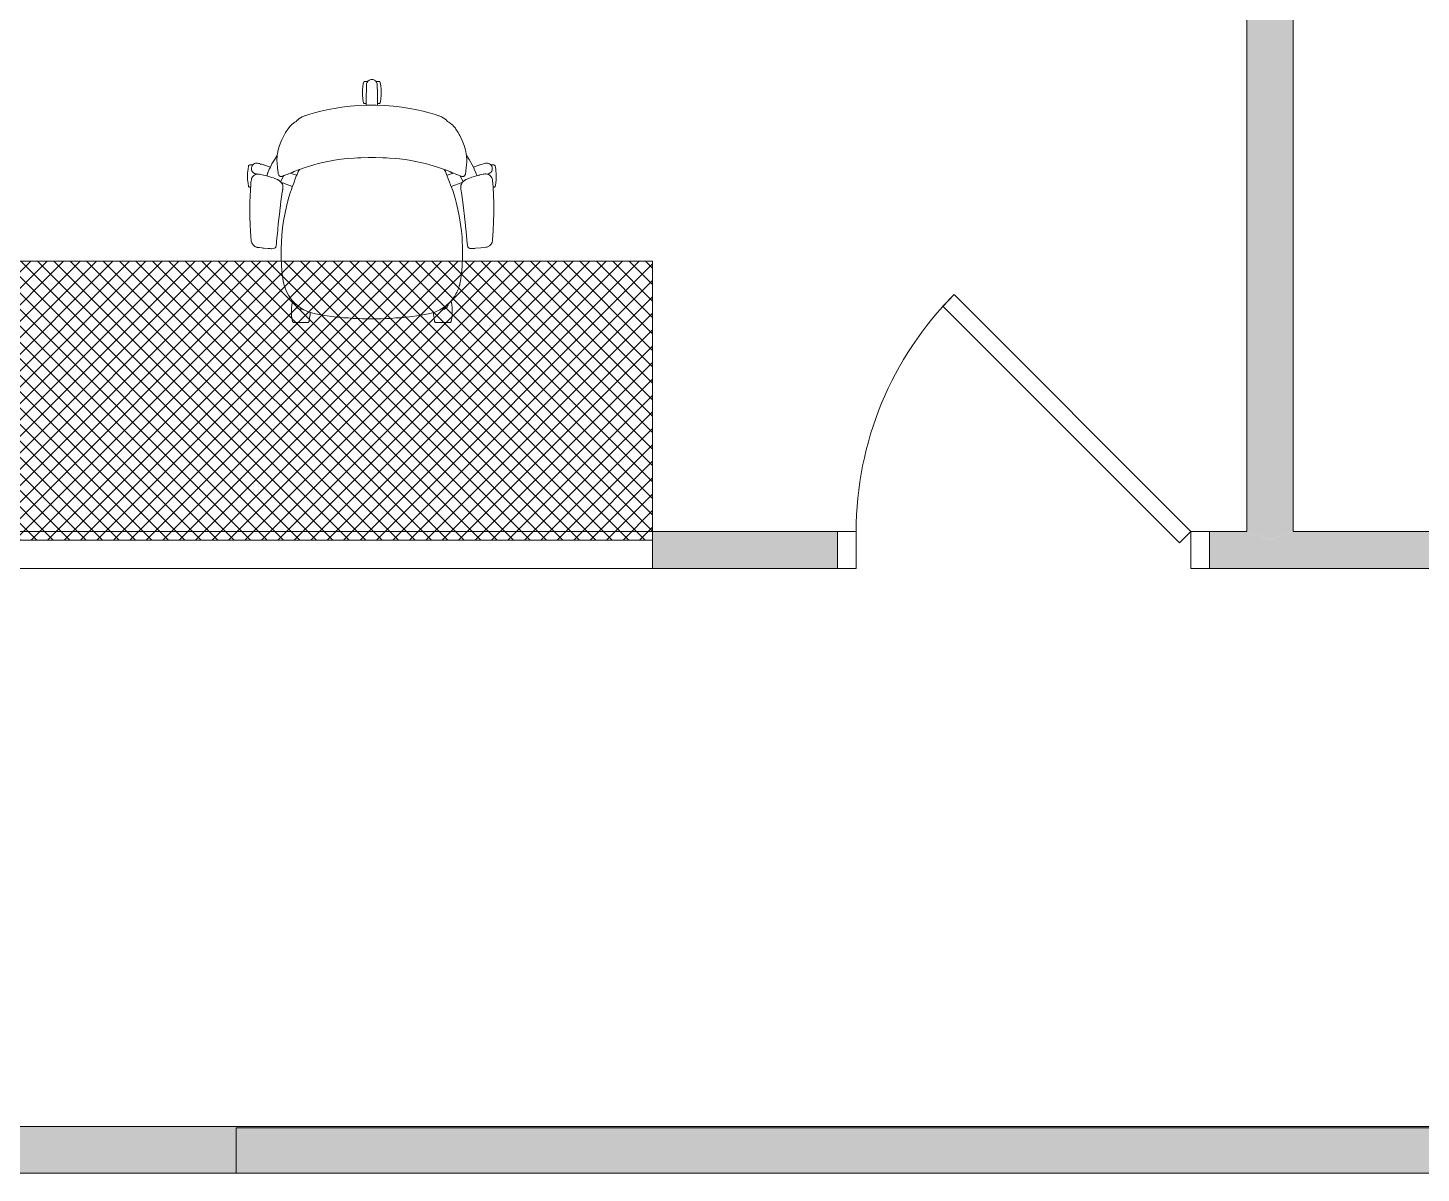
# Model space of a CAD drawing. Header units: inches. Extents: x -675 to 1187, y -924 to 1124.
# Drawn here: x 36.4 to 186.2, y 754.9 to 878 of the extents above; entities that cross this region are included whole.
import ezdxf

# ---------------------------------------------------------------- set-up
doc = ezdxf.new("R2010")
doc.units = ezdxf.units.IN
doc.header["$MEASUREMENT"] = 0
for name, color, linetype, lineweight in [('A-Door-E', 250, 'Continuous', 13), ('A-Flor-Case', 7, 'Continuous', 20), ('A-Flor-Case-hatch', 50, 'Continuous', 9), ('A-Furn-Chair', 250, 'Continuous', 13), ('A-WALL', 113, 'Continuous', 20), ('A-Wall-E', 50, 'Continuous', 9), ('A-WALL-PATT', 111, 'Continuous', 13), ('Base_dwg', 8, 'Continuous', 9), ('I-WALL', 2, 'Continuous', 13)]:
    doc.layers.add(name, color=color, linetype=linetype, lineweight=lineweight)

# ---------------------------------------------------------------- blocks, each defined once
blk = doc.blocks.new('Base_dwg__U290-727864-Level 1 Copy 1')
at = {"layer": 'A-Wall-E'}
for points in [[(46.5, 2), (46.5, -2), (104.5, -2), (107, -1.08), (107, 2)], [(107, 2), (107, -1.08), (109.5, -2), (113.5, -2), (113.5, 2)], [(153.5, 2), (153.5, -2), (173.38, -2), (173.38, 2)]]:
    blk.add_hatch(color=256, dxfattribs=at).paths.add_polyline_path(points, flags=0)
at = {"layer": 'A-Wall-E', "flags": 128}
blk.add_lwpolyline([(109.5, -2), (113.5, -2), (113.5, 2), (107, 2), (46.5, 2), (46.5, -2), (104.5, -2)], dxfattribs=at)
blk.add_lwpolyline([(153.5, 2), (153.5, -2), (173.38, -2), (173.38, 2)], close=True, dxfattribs=at)
blk = doc.blocks.new('Base_dwg__U293-727867-Level 1 Copy 1')
at = {"layer": 'A-Wall-E'}
blk.add_hatch(color=256, dxfattribs=at).paths.add_polyline_path([(121.51, 0), (120.59, 2.5), (0, 2.5), (0, -2.5), (120.59, -2.5)], flags=0)
at = {"layer": 'A-Wall-E', "flags": 128}
blk.add_lwpolyline([(120.59, 2.5), (0, 2.5), (0, -2.5), (120.59, -2.5)], dxfattribs=at)
blk = doc.blocks.new('Base_dwg__U319-727893-Level 1 Copy 1')
at = {"layer": 'A-Wall-E'}
blk.add_hatch(color=256, dxfattribs=at).paths.add_polyline_path([(95.51, -2.5), (95.51, 2.38), (263.66, 2.38), (263.66, 2.5), (46.5, 2.5), (46.5, -2.5)], flags=0)
at = {"layer": 'A-Wall-E', "flags": 128}
blk.add_lwpolyline([(458.07, 2.5), (263.66, 2.5), (46.5, 2.5), (46.5, -2.5), (95.51, -2.5)], dxfattribs=at)
blk = doc.blocks.new('Base_dwg__U405-727979-Level 1 Copy 1')
at = {"layer": 'A-Door-E', "flags": 128}
for points in [[(2, 4), (3.24, 2.76), (28.69, 28.22), (27.46, 29.46)], [(2, 0), (0, 0), (0, 4), (2, 4)], [(38, 0), (40, 0), (40, 4), (38, 4)]]:
    blk.add_lwpolyline(points, close=True, dxfattribs=at)
at = {"layer": 'A-Door-E', "color": 50, "lineweight": 9}
blk.add_arc((2, 4), 36, 0, 45, dxfattribs=at)
blk = doc.blocks.new('Base_dwg__U478-728052-Level 1 Copy 1')
at = {"layer": 'A-WALL', "color": 250, "lineweight": 13, "flags": 128}
blk.add_lwpolyline([(0, 2), (0, -2), (207.18, -2), (207.18, 2)], close=True, dxfattribs=at)
blk = doc.blocks.new('Base_dwg-531197-Level 1 Copy 1')
at = {"layer": 'A-Flor-Case-hatch'}
h = blk.add_hatch(dxfattribs=at)
h.set_pattern_fill('FP_3', color=256, style=0, pattern_type=2)
h.set_pattern_definition([(135, (1250.674, 1815.875), (-0.8838835, -0.8838835), []), (225, (1250.674, 1815.875), (0.8838835, -0.8838835), [])])
h.paths.add_polyline_path([(1104.41, 1746.92), (1104.41, 1776.92), (914.89, 1776.92), (914.89, 1881.87), (1121.16, 1881.87), (1121.16, 1911.87), (884.89, 1911.87), (884.89, 1746.92), (1004.32, 1746.92)], flags=0)
at = {"layer": 'A-Flor-Case', "flags": 128}
blk.add_lwpolyline([(1104.41, 1746.92), (1104.41, 1776.92), (914.89, 1776.92), (914.89, 1881.87), (1121.16, 1881.87), (1121.16, 1911.87), (884.89, 1911.87), (884.89, 1746.92)], close=True, dxfattribs=at)
at = {"layer": 'A-Furn-Chair'}
for p, q in [((1064.75, 1786.11), (1064.39, 1785.46)), ((1066.13, 1786.15), (1065.44, 1786.37)), ((1065.67, 1786.45), (1065.66, 1786.45))]:
    blk.add_line(p, q, dxfattribs=at)
at = {"layer": 'A-Furn-Chair', "flags": 128}
for points in [[(1074.83, 1793.69), (1074.81, 1794.86), (1074.81, 1795.17), (1074.81, 1795.31), (1074.8, 1795.54), (1074.8, 1795.63), (1074.8, 1795.76), (1074.8, 1795.86), (1074.79, 1795.97), (1074.76, 1796.08), (1074.71, 1796.17), (1074.64, 1796.27), (1074.54, 1796.34), (1074.52, 1796.36), (1074.44, 1796.4), (1074.33, 1796.43), (1074.22, 1796.44), (1074.13, 1796.44), (1074.04, 1796.42), (1074.02, 1796.41), (1073.92, 1796.36), (1073.89, 1796.34), (1073.82, 1796.29), (1073.76, 1796.22), (1073.74, 1796.2), (1073.68, 1796.1), (1073.66, 1796.05), (1073.65, 1795.99), (1073.63, 1795.88), (1073.63, 1795.86), (1073.63, 1795.7), (1073.63, 1795.44), (1073.63, 1795.31), (1073.63, 1795.17), (1073.62, 1794.86), (1073.61, 1793.78), (1073.61, 1793.69), (1072.82, 1793.66), (1071.9, 1793.59), (1071, 1793.47), (1070.15, 1793.33), (1069.37, 1793.18), (1068.72, 1793.03), (1068.05, 1792.86), (1067.54, 1792.71), (1067.02, 1792.55), (1066.99, 1792.54), (1066.74, 1792.44), (1066.55, 1792.34), (1066.35, 1792.22), (1066.33, 1792.2), (1066.21, 1792.09), (1066.18, 1792.06), (1066.07, 1791.94), (1065.95, 1791.87), (1065.65, 1791.65), (1065.43, 1791.43), (1065.17, 1791.11), (1064.93, 1790.74), (1064.81, 1790.53), (1064.5, 1789.89), (1064.3, 1789.36), (1064.16, 1788.89), (1064.08, 1788.5), (1064.04, 1788.26), (1064.02, 1788.24), (1064.01, 1788.23), (1063.74, 1787.81), (1063.48, 1787.38), (1063.31, 1787.03), (1063.22, 1786.86), (1063.21, 1786.83), (1063.19, 1786.8), (1063.03, 1786.41), (1063.01, 1786.37), (1063, 1786.32), (1062.92, 1786.09)], [(1073.61, 1793.85), (1073.46, 1793.85), (1073.4, 1793.86), (1073.38, 1793.88), (1073.36, 1793.9), (1073.33, 1793.95), (1073.26, 1794.31), (1073.24, 1794.49), (1073.22, 1794.68), (1073.21, 1795.04), (1073.22, 1795.41), (1073.24, 1795.6), (1073.26, 1795.78), (1073.33, 1796.14), (1073.36, 1796.19), (1073.38, 1796.21), (1073.4, 1796.23), (1073.46, 1796.24), (1073.77, 1796.24)], [(1074.66, 1796.24), (1074.98, 1796.24), (1075.03, 1796.23), (1075.06, 1796.21), (1075.08, 1796.19), (1075.1, 1796.14), (1075.17, 1795.78), (1075.21, 1795.41), (1075.23, 1795.04), (1075.21, 1794.67), (1075.2, 1794.49), (1075.17, 1794.31), (1075.1, 1793.95), (1075.08, 1793.9), (1075.06, 1793.88), (1075.03, 1793.86), (1074.98, 1793.85), (1074.82, 1793.85)], [(1073.61, 1793.69), (1073.76, 1793.7), (1074.22, 1793.7), (1074.67, 1793.7), (1075.61, 1793.66), (1076.54, 1793.59), (1077.43, 1793.47), (1078.29, 1793.33), (1079.06, 1793.18), (1079.72, 1793.03), (1080.38, 1792.86), (1080.9, 1792.71), (1080.9, 1792.71), (1081.42, 1792.55), (1081.44, 1792.54), (1081.69, 1792.44), (1081.89, 1792.34), (1082.08, 1792.22), (1082.11, 1792.2), (1082.23, 1792.09), (1082.26, 1792.06), (1082.36, 1791.94), (1082.49, 1791.87), (1082.69, 1791.72), (1082.79, 1791.65), (1082.91, 1791.53), (1082.97, 1791.47), (1083.02, 1791.41), (1083.14, 1791.28), (1083.2, 1791.2), (1083.26, 1791.12), (1083.26, 1791.11), (1083.51, 1790.74), (1083.62, 1790.53), (1083.69, 1790.42), (1083.94, 1789.89), (1084.13, 1789.36), (1084.27, 1788.89), (1084.36, 1788.47), (1084.4, 1788.26), (1084.41, 1788.26), (1084.42, 1788.24), (1084.69, 1787.83), (1085, 1787.28), (1085.13, 1787.03), (1085.45, 1787.13), (1085.73, 1787.22), (1085.74, 1787.23), (1085.77, 1787.24), (1085.82, 1787.26), (1085.85, 1787.26), (1085.88, 1787.26), (1086.01, 1787.3), (1086.1, 1787.33), (1086.31, 1787.4), (1086.42, 1787.44), (1086.53, 1787.46), (1086.65, 1787.46), (1086.76, 1787.43), (1086.87, 1787.38), (1086.97, 1787.32), (1087.02, 1787.26), (1087.34, 1787.26), (1087.4, 1787.24), (1087.42, 1787.23), (1087.44, 1787.21), (1087.46, 1787.16), (1087.53, 1786.8), (1087.56, 1786.55), (1087.58, 1786.42), (1087.59, 1786.06), (1087.58, 1785.69), (1087.53, 1785.32), (1087.46, 1784.96), (1087.44, 1784.91), (1087.42, 1784.89), (1087.4, 1784.88), (1087.34, 1784.87), (1087.25, 1784.87)], [(1063.31, 1787.03), (1062.99, 1787.13), (1062.7, 1787.22), (1062.69, 1787.23), (1062.67, 1787.24), (1062.62, 1787.26), (1062.58, 1787.26), (1062.55, 1787.26), (1062.43, 1787.3), (1062.34, 1787.33), (1062.25, 1787.36), (1062.13, 1787.4), (1062.03, 1787.43), (1061.93, 1787.45), (1061.82, 1787.46), (1061.7, 1787.44), (1061.62, 1787.41), (1061.59, 1787.4), (1061.49, 1787.33), (1061.47, 1787.31), (1061.41, 1787.26), (1061.09, 1787.26), (1061.04, 1787.24), (1061.01, 1787.23), (1060.99, 1787.21), (1060.97, 1787.16), (1060.9, 1786.8), (1060.86, 1786.4), (1060.84, 1786.06), (1060.86, 1785.67), (1060.9, 1785.32), (1060.97, 1784.96), (1060.99, 1784.91), (1061.01, 1784.89), (1061.04, 1784.88), (1061.09, 1784.87), (1061.18, 1784.87)], [(1061.41, 1787.26), (1061.36, 1787.2), (1061.34, 1787.16), (1061.3, 1787.07), (1061.3, 1787.05), (1061.27, 1786.97), (1061.27, 1786.86), (1061.28, 1786.74), (1061.29, 1786.71), (1061.32, 1786.63), (1061.38, 1786.53), (1061.46, 1786.44), (1061.5, 1786.41), (1061.55, 1786.37), (1061.65, 1786.32), (1061.67, 1786.32), (1061.76, 1786.29), (1061.82, 1786.27), (1061.85, 1786.26)], [(1065.25, 1786.3), (1065.12, 1786.25), (1064.97, 1786.19), (1064.88, 1786.16), (1064.81, 1786.13), (1064.75, 1786.11), (1064.7, 1786.09), (1064.66, 1786.07), (1064.65, 1786.07), (1064.63, 1786.06), (1064.61, 1786.05), (1064.59, 1786.04), (1064.59, 1786.04), (1064.56, 1786.03), (1064.55, 1786.03), (1064.53, 1786.02), (1064.52, 1786.02), (1064.5, 1786.02), (1064.49, 1786.02), (1064.49, 1786.02), (1064.48, 1786.02), (1064.48, 1786.02), (1064.47, 1786.02), (1064.47, 1786.02), (1064.46, 1786.02), (1064.46, 1786.02), (1064.4, 1786.02), (1064.37, 1786.03), (1064.34, 1786.04), (1064.29, 1786.06), (1064.28, 1786.07), (1064.24, 1786.11), (1064.2, 1786.15), (1064.2, 1786.16), (1064.17, 1786.25), (1064.16, 1786.29), (1064.15, 1786.31), (1064.14, 1786.38), (1064.13, 1786.46), (1064.13, 1786.5), (1064.1, 1786.67), (1064.07, 1786.93), (1064.02, 1787.48), (1064, 1787.7), (1064, 1787.77), (1064, 1787.85), (1064, 1787.87), (1064, 1787.9), (1064.02, 1788.13), (1064.03, 1788.18), (1064.04, 1788.26)], [(1065.28, 1786.31), (1065.25, 1786.3), (1065.43, 1786.37), (1065.53, 1786.4), (1065.62, 1786.44), (1065.62, 1786.44), (1065.67, 1786.45), (1065.7, 1786.47), (1065.73, 1786.48), (1065.76, 1786.5), (1065.82, 1786.54), (1066.43, 1786.76), (1067.14, 1787.01), (1067.99, 1787.28), (1068.46, 1787.4), (1068.95, 1787.52), (1069.48, 1787.63), (1070.03, 1787.74), (1070.61, 1787.83), (1071.24, 1787.91), (1071.57, 1787.94), (1072.31, 1788), (1072.67, 1788.02), (1073.04, 1788.04), (1073.81, 1788.06), (1074.62, 1788.06), (1075.4, 1788.04), (1075.79, 1788.02), (1076.13, 1788), (1076.81, 1787.95), (1077.19, 1787.91), (1077.82, 1787.83), (1078.41, 1787.74), (1078.96, 1787.63), (1079.4, 1787.54), (1079.98, 1787.4), (1080.44, 1787.28), (1081.29, 1787.01), (1082.01, 1786.76), (1082.61, 1786.54), (1082.62, 1786.54), (1082.62, 1786.53), (1082.68, 1786.5), (1082.7, 1786.48), (1082.73, 1786.47), (1082.77, 1786.45), (1082.79, 1786.44), (1082.8, 1786.44), (1082.81, 1786.44), (1082.85, 1786.42), (1082.86, 1786.42), (1082.88, 1786.41), (1082.89, 1786.41), (1082.9, 1786.41), (1082.9, 1786.4), (1083, 1786.37), (1082.3, 1786.15)], [(1084.4, 1788.26), (1084.41, 1788.15), (1084.43, 1787.87), (1084.43, 1787.84), (1084.44, 1787.82), (1084.44, 1787.77), (1084.43, 1787.73), (1084.43, 1787.69), (1084.43, 1787.58), (1084.4, 1787.32), (1084.36, 1786.93), (1084.33, 1786.67), (1084.31, 1786.5), (1084.29, 1786.36), (1084.28, 1786.29), (1084.27, 1786.25), (1084.23, 1786.15), (1084.18, 1786.09), (1084.14, 1786.06), (1084.1, 1786.04), (1084.07, 1786.03), (1083.98, 1786.02), (1083.97, 1786.02), (1083.97, 1786.02), (1083.96, 1786.02), (1083.96, 1786.02), (1083.96, 1786.02), (1083.95, 1786.02), (1083.94, 1786.02), (1083.94, 1786.02), (1083.94, 1786.02), (1083.94, 1786.02), (1083.94, 1786.02), (1083.94, 1786.02), (1083.94, 1786.02), (1083.94, 1786.02), (1083.92, 1786.02), (1083.91, 1786.02), (1083.88, 1786.03), (1083.87, 1786.03), (1083.85, 1786.04), (1083.83, 1786.05), (1083.81, 1786.05), (1083.8, 1786.06), (1083.79, 1786.06), (1083.78, 1786.07), (1083.77, 1786.07), (1083.73, 1786.09), (1083.62, 1786.13), (1083.55, 1786.16), (1083.46, 1786.19), (1083.37, 1786.23), (1083.32, 1786.25), (1083.18, 1786.3), (1083.16, 1786.31), (1083, 1786.37)], [(1087.02, 1787.26), (1087.06, 1787.21), (1087.1, 1787.14), (1087.14, 1787.04), (1087.16, 1786.94), (1087.17, 1786.9), (1087.17, 1786.83), (1087.15, 1786.71), (1087.1, 1786.6), (1087.08, 1786.57), (1087.04, 1786.5), (1086.95, 1786.42), (1086.86, 1786.36), (1086.76, 1786.32), (1086.61, 1786.27)], [(1066.45, 1786.77), (1066.44, 1786.76), (1066.44, 1786.76), (1066.31, 1786.54), (1066.3, 1786.51), (1066.18, 1786.25), (1066.11, 1786.11), (1066.02, 1785.88), (1065.81, 1785.32), (1065.71, 1785.06), (1065.62, 1784.81), (1065.6, 1784.74), (1065.53, 1784.53), (1065.48, 1784.38), (1065.27, 1783.7), (1065.04, 1782.8), (1064.73, 1781.24), (1064.62, 1780.51), (1064.54, 1779.72), (1064.46, 1778.26), (1064.47, 1777.32), (1064.51, 1776.37), (1064.59, 1775.55), (1064.68, 1774.82), (1064.76, 1774.44), (1064.88, 1774.06), (1065.04, 1773.65), (1065.24, 1773.27), (1065.31, 1773.17), (1065.38, 1773.06), (1065.47, 1772.94), (1065.58, 1772.79), (1065.63, 1772.73), (1065.81, 1772.52), (1065.93, 1772.4), (1066, 1772.34), (1066.07, 1772.28), (1066.1, 1772.25), (1066.18, 1772.17), (1066.53, 1771.91), (1066.91, 1771.68), (1067.31, 1771.49), (1067.72, 1771.35), (1068.15, 1771.25), (1069.15, 1771.08), (1070.16, 1770.95), (1071.17, 1770.84), (1071.61, 1770.81), (1071.61, 1770.81), (1071.68, 1770.81), (1072.18, 1770.77), (1072.84, 1770.74), (1072.89, 1770.74), (1073.2, 1770.72), (1074.22, 1770.71), (1075.23, 1770.72), (1075.75, 1770.75), (1076.04, 1770.76), (1076.25, 1770.77), (1076.79, 1770.81), (1076.9, 1770.82), (1077.27, 1770.84), (1078.28, 1770.95), (1079.29, 1771.08), (1080.29, 1771.25), (1080.72, 1771.35), (1080.99, 1771.44), (1081.13, 1771.49), (1081.53, 1771.68), (1081.9, 1771.91), (1082.26, 1772.17), (1082.58, 1772.47)], [(1082.73, 1772.65), (1082.87, 1772.81), (1082.96, 1772.93), (1083.03, 1773.03), (1083.13, 1773.17), (1083.17, 1773.25), (1083.26, 1773.4), (1083.35, 1773.55), (1083.39, 1773.65), (1083.52, 1773.96), (1083.55, 1774.03), (1083.56, 1774.06), (1083.62, 1774.26), (1083.66, 1774.38), (1083.66, 1774.39), (1083.66, 1774.4), (1083.67, 1774.43), (1083.68, 1774.49), (1083.72, 1774.66), (1083.74, 1774.79), (1083.74, 1774.79), (1083.75, 1774.82), (1083.85, 1775.59), (1083.92, 1776.38), (1083.97, 1777.3), (1083.97, 1778.31), (1083.93, 1779.23), (1083.92, 1779.47), (1083.85, 1780.18), (1083.79, 1780.63), (1083.73, 1781.11), (1083.61, 1781.78), (1083.58, 1781.96), (1083.4, 1782.79), (1083.28, 1783.25), (1083.16, 1783.7), (1083.06, 1784.05), (1082.91, 1784.53), (1082.76, 1784.96), (1082.26, 1786.25), (1082.12, 1786.54), (1081.99, 1786.77)], [(1083.93, 1785.36), (1083.96, 1785.4), (1083.97, 1785.41), (1084.22, 1785.63), (1084.25, 1785.64), (1084.27, 1785.66), (1084.32, 1785.69), (1084.35, 1785.7), (1084.37, 1785.7), (1084.43, 1785.73), (1084.55, 1785.78), (1084.65, 1785.82), (1084.96, 1785.94), (1084.97, 1785.94), (1085.47, 1786.1), (1085.67, 1786.15), (1085.81, 1786.18), (1085.83, 1786.19), (1086.2, 1786.26), (1086.28, 1786.28), (1086.38, 1786.29), (1086.43, 1786.29), (1086.44, 1786.29), (1086.48, 1786.29), (1086.57, 1786.28), (1086.61, 1786.27), (1086.74, 1786.23), (1086.76, 1786.22), (1086.83, 1786.19), (1086.86, 1786.17), (1086.89, 1786.15), (1086.95, 1786.11), (1086.99, 1786.07), (1087.06, 1785.98), (1087.12, 1785.88), (1087.15, 1785.8), (1087.18, 1785.73), (1087.19, 1785.65), (1087.2, 1785.57), (1087.25, 1784.92), (1087.26, 1784.76), (1087.29, 1784.09), (1087.32, 1783.05), (1087.33, 1782.1), (1087.31, 1781.15), (1087.27, 1780.22), (1087.2, 1779.17), (1087.18, 1779.06), (1087.16, 1778.99), (1087.14, 1778.92), (1087.09, 1778.82), (1087.03, 1778.74), (1086.97, 1778.67), (1086.91, 1778.6), (1086.84, 1778.55), (1086.79, 1778.51), (1086.7, 1778.47), (1086.66, 1778.45), (1086.58, 1778.43), (1086.54, 1778.42), (1086.48, 1778.41), (1086.2, 1778.37), (1085.92, 1778.34), (1085.36, 1778.3), (1085.3, 1778.29), (1085.17, 1778.28), (1085.05, 1778.28), (1084.96, 1778.28), (1084.75, 1778.29), (1084.63, 1778.35), (1084.62, 1778.35), (1084.54, 1778.45), (1084.54, 1778.46), (1084.5, 1778.59), (1084.49, 1778.62), (1084.47, 1778.83), (1084.36, 1780.06), (1084.22, 1781.39), (1084.04, 1782.96), (1083.85, 1784.3), (1083.83, 1784.45), (1083.8, 1784.7), (1083.79, 1784.88), (1083.79, 1785.02), (1083.8, 1785.09), (1083.84, 1785.2), (1083.88, 1785.29), (1083.92, 1785.35), (1083.93, 1785.36), (1082.76, 1784.96)], [(1083.68, 1786.11), (1083.89, 1785.75), (1084.04, 1785.47)], [(1085.13, 1787.03), (1085.22, 1786.85), (1085.23, 1786.81), (1085.4, 1786.43), (1085.51, 1786.11)], [(1064.49, 1785.37), (1064.7, 1785.29), (1065.68, 1784.96)], [(1065.7, 1772.65), (1065.69, 1772.62), (1065.62, 1772.22), (1065.58, 1771.87), (1065.57, 1771.74), (1065.57, 1771.53), (1065.57, 1771.34), (1065.59, 1771.04), (1065.62, 1770.79), (1065.69, 1770.43), (1065.72, 1770.38), (1065.74, 1770.36), (1065.76, 1770.34), (1065.81, 1770.33), (1067.34, 1770.33), (1067.39, 1770.34), (1067.42, 1770.36), (1067.44, 1770.38), (1067.46, 1770.43), (1067.53, 1770.8), (1067.57, 1771.16), (1067.58, 1771.39)], [(1065.99, 1772.35), (1065.99, 1772.29), (1066, 1772.24), (1066.03, 1772.14), (1066.04, 1772.11), (1066.08, 1772.03), (1066.12, 1771.97), (1066.14, 1771.94), (1066.22, 1771.87), (1066.23, 1771.86), (1066.31, 1771.82), (1066.39, 1771.78), (1066.41, 1771.78), (1066.52, 1771.75), (1066.56, 1771.75), (1066.64, 1771.76), (1066.73, 1771.77), (1066.74, 1771.78)], [(1082.58, 1772.47), (1082.73, 1772.65), (1082.74, 1772.62), (1082.81, 1772.26), (1082.85, 1771.9), (1082.87, 1771.53), (1082.87, 1771.53), (1082.85, 1771.16), (1082.81, 1770.79), (1082.74, 1770.43), (1082.72, 1770.38), (1082.7, 1770.36), (1082.67, 1770.34), (1082.62, 1770.33), (1081.1, 1770.33), (1081.04, 1770.34), (1081.02, 1770.36), (1081, 1770.38), (1080.97, 1770.43), (1080.9, 1770.79), (1080.88, 1770.99), (1080.86, 1771.16), (1080.86, 1771.3), (1080.85, 1771.39)], [(1081.69, 1771.78), (1081.76, 1771.76), (1081.84, 1771.75), (1081.93, 1771.76), (1082.01, 1771.77), (1082.14, 1771.82), (1082.2, 1771.87), (1082.27, 1771.93), (1082.32, 1771.98), (1082.36, 1772.03), (1082.4, 1772.11), (1082.42, 1772.18), (1082.43, 1772.24), (1082.44, 1772.29), (1082.44, 1772.35)]]:
    blk.add_lwpolyline(points, dxfattribs=at)
blk.add_lwpolyline([(1064.4, 1785.45), (1064.44, 1785.42), (1064.47, 1785.38), (1064.51, 1785.34), (1064.55, 1785.28), (1064.6, 1785.19), (1064.63, 1785.1), (1064.64, 1785.03), (1064.64, 1785.01), (1064.65, 1784.93), (1064.64, 1784.86), (1064.63, 1784.72), (1064.63, 1784.69), (1064.63, 1784.66), (1064.63, 1784.64), (1064.63, 1784.62), (1064.62, 1784.6), (1064.62, 1784.57), (1064.62, 1784.54), (1064.62, 1784.53), (1064.61, 1784.49), (1064.6, 1784.44), (1064.59, 1784.35), (1064.48, 1783.6), (1064.41, 1783.04), (1064.4, 1782.97), (1064.38, 1782.84), (1064.37, 1782.73), (1064.31, 1782.26), (1064.16, 1780.92), (1064.1, 1780.35), (1064.09, 1780.24), (1064.07, 1779.98), (1063.98, 1779.06), (1063.96, 1778.81), (1063.94, 1778.6), (1063.89, 1778.43), (1063.81, 1778.34), (1063.69, 1778.28), (1063.48, 1778.26), (1063.38, 1778.26), (1063.27, 1778.27), (1063.13, 1778.27), (1063.08, 1778.28), (1062.65, 1778.32), (1062.5, 1778.33), (1062.37, 1778.34), (1062.15, 1778.37), (1061.95, 1778.39), (1061.9, 1778.4), (1061.86, 1778.41), (1061.8, 1778.43), (1061.74, 1778.45), (1061.7, 1778.47), (1061.65, 1778.5), (1061.63, 1778.51), (1061.59, 1778.53), (1061.56, 1778.56), (1061.53, 1778.58), (1061.51, 1778.6), (1061.49, 1778.62), (1061.46, 1778.66), (1061.42, 1778.71), (1061.37, 1778.77), (1061.31, 1778.87), (1061.27, 1778.97), (1061.25, 1779.07), (1061.24, 1779.15), (1061.21, 1779.57), (1061.17, 1780.11), (1061.14, 1780.84), (1061.11, 1781.71), (1061.11, 1782.41), (1061.11, 1783.27), (1061.13, 1783.89), (1061.16, 1784.56), (1061.2, 1785.11), (1061.21, 1785.36), (1061.23, 1785.56), (1061.26, 1785.71), (1061.28, 1785.79), (1061.32, 1785.87), (1061.4, 1786), (1061.44, 1786.05), (1061.48, 1786.09), (1061.54, 1786.14), (1061.6, 1786.17), (1061.67, 1786.21), (1061.75, 1786.23), (1061.83, 1786.26), (1061.84, 1786.26), (1061.9, 1786.26), (1061.96, 1786.27), (1062, 1786.27), (1062.05, 1786.27), (1062.14, 1786.26), (1062.23, 1786.25), (1062.44, 1786.21), (1062.57, 1786.18), (1062.73, 1786.14), (1062.89, 1786.1), (1062.94, 1786.09), (1063.05, 1786.06), (1063.05, 1786.06), (1063.15, 1786.03), (1063.46, 1785.92), (1063.47, 1785.92), (1063.64, 1785.86), (1063.78, 1785.81), (1063.88, 1785.76), (1063.98, 1785.72), (1064.06, 1785.69), (1064.11, 1785.67), (1064.14, 1785.66), (1064.17, 1785.64), (1064.19, 1785.63), (1064.21, 1785.61)], close=True, dxfattribs=at)
for name, p, rotation in [('Base_dwg__U293-727867-Level 1 Copy 1', (1170.79, 1868.47), 270), ('Base_dwg__U290-727864-Level 1 Copy 1', (1277.79, 1745.87), 180)]:
    blk.add_blockref(name, p, dxfattribs=dict(rotation=rotation))
at = {"extrusion": (0, 0, -1), "zscale": -1}
blk.add_blockref('Base_dwg__U405-727979-Level 1 Copy 1', (-1164.29, 1743.87), dxfattribs=at)
for name, p in [('Base_dwg__U478-728052-Level 1 Copy 1', (897.23, 1745.87)), ('Base_dwg__U319-727893-Level 1 Copy 1', (964.13, 1681.37))]:
    blk.add_blockref(name, p)

msp = doc.modelspace()

# ---------------------------------------------------------------- hatches: boundary and pattern name
at = {"layer": 'A-WALL-PATT'}
msp.add_hatch(color=8, dxfattribs=at).paths.add_polyline_path([(388.84, 754.92), (388.84, 759.8), (58.84, 759.8), (58.84, 754.92), (240.29, 754.92)], flags=0)

# ---------------------------------------------------------------- linework, layer by layer
at = {"layer": 'I-WALL', "color": 7, "lineweight": 20}
for p, q in [((388.84, 759.8), (58.84, 759.8)), ((58.84, 759.8), (58.84, 754.92)), ((58.84, 754.92), (388.84, 754.92))]:
    msp.add_line(p, q, dxfattribs=at)

# ---------------------------------------------------------------- block references
at = {"layer": 'Base_dwg', "color": 7, "lineweight": 20}
msp.add_blockref('Base_dwg-531197-Level 1 Copy 1', (-1000.79, -923.95), dxfattribs=at)

doc.saveas('drawing.dxf')
